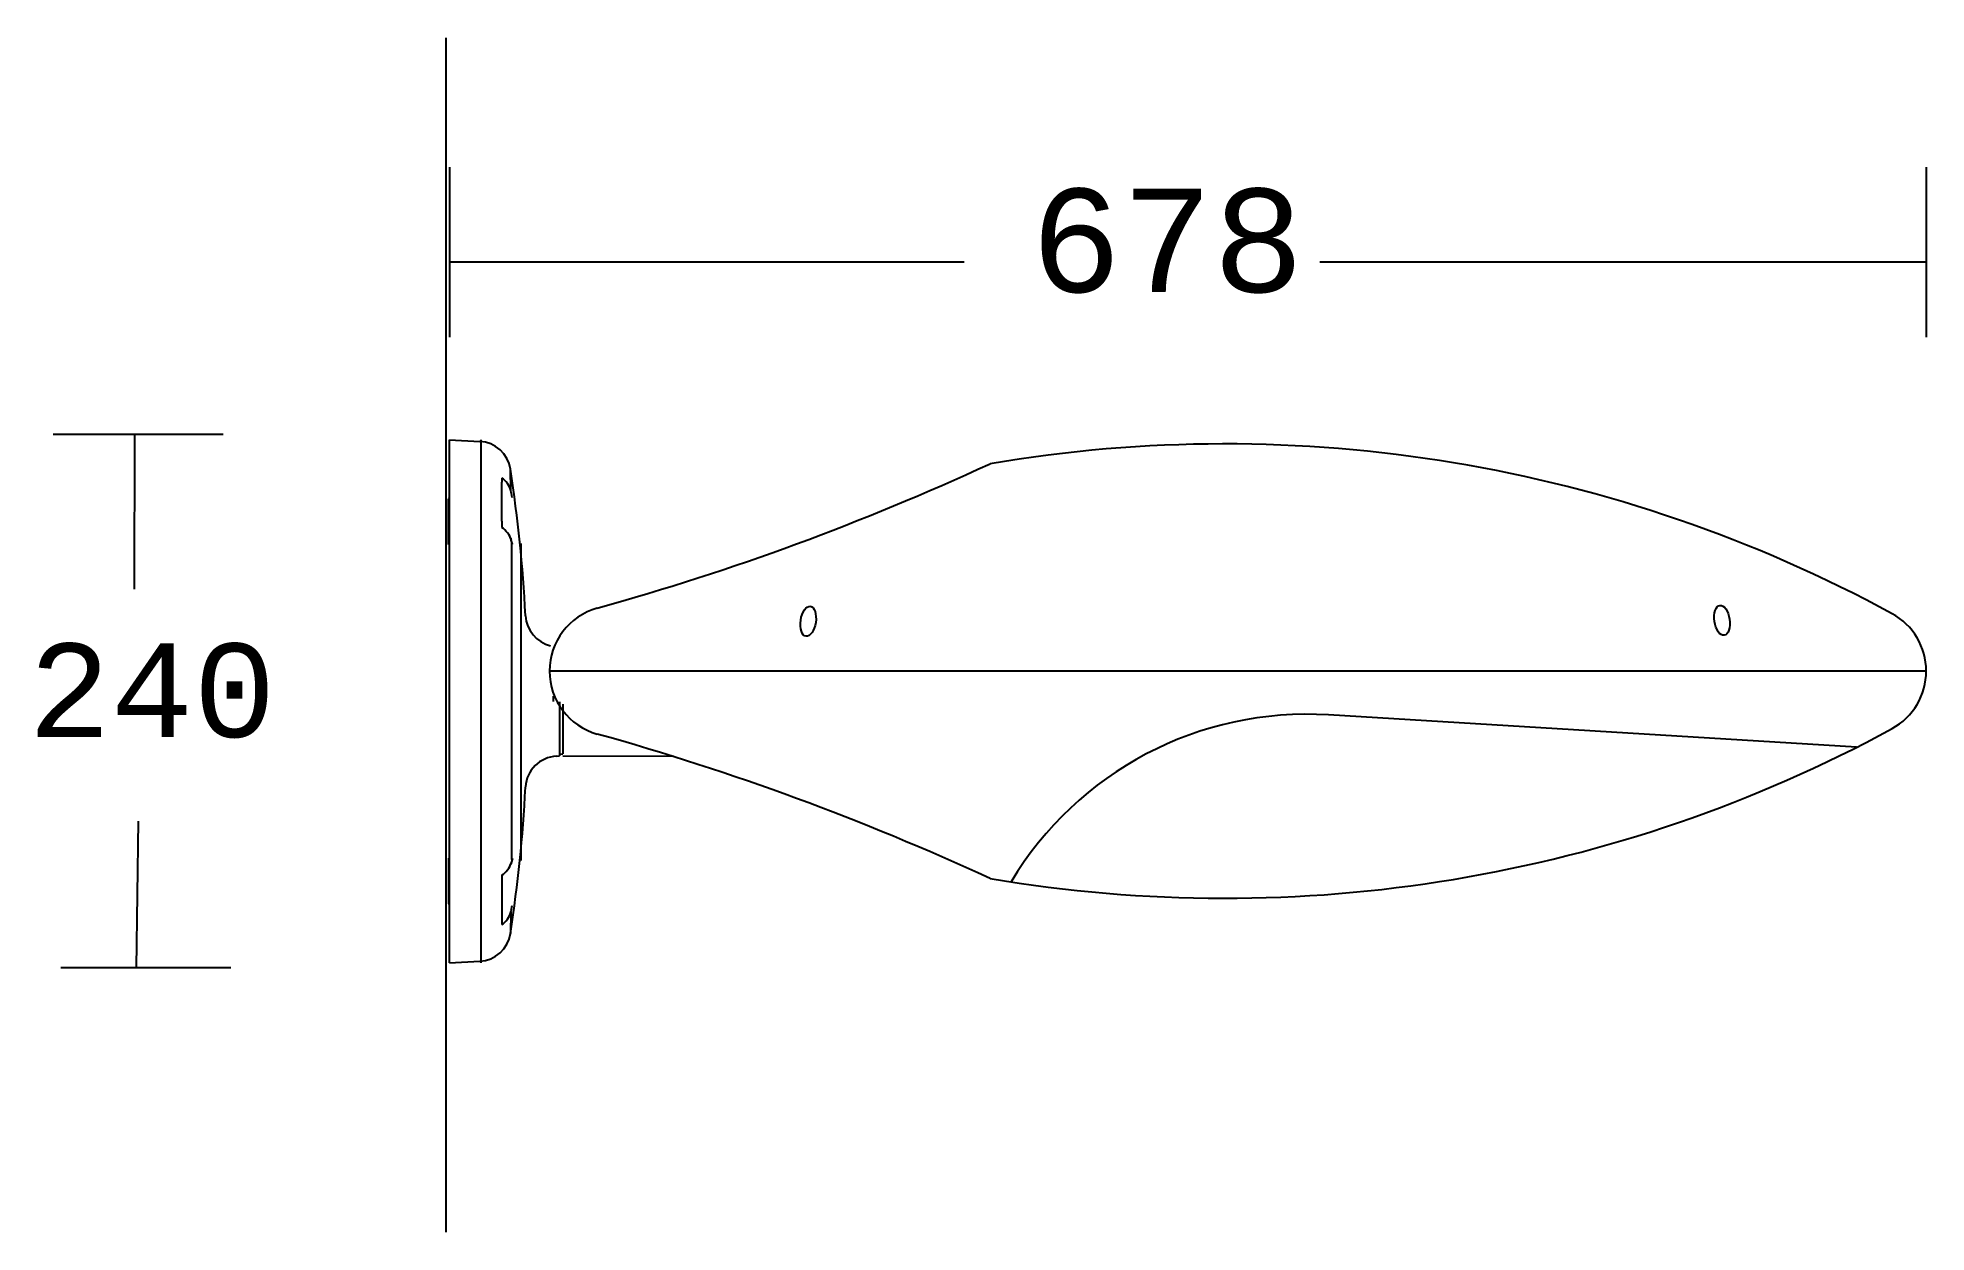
# Model space of a CAD drawing. Extents: x 6 to 197, y 64 to 185.
import ezdxf

# ---------------------------------------------------------------- set-up
doc = ezdxf.new("R2010")
doc.units = 0
doc.layers.add('LIVELLO_1', color=160, linetype='Continuous')
doc.styles.add('STD', font='txt')

# ---------------------------------------------------------------- blocks, each defined once
blk = doc.blocks.new('AI9-BLK1')
at = {"layer": 'LIVELLO_1', "color": 7}
for p, q in [((-54.09, 60.62), (-54.09, -60.62)), ((-53.71, 47.47), (-53.71, 30.22)), ((96.16, 47.47), (96.16, 30.22)), ((-53.71, 37.86), (-1.47, 37.86)), ((34.61, 37.86), (96.16, 37.86)), ((-76.67, 20.34), (-93.92, 20.34)), ((-85.66, 20.36), (-85.7, 4.64)), ((-53.71, 19.8), (-50.64, 19.65)), ((-53.71, -33.27), (-53.71, 19.8)), ((-50.49, -33.27), (-50.49, 19.8)), ((-48.4, 15.93), (-48.4, 15.5)), ((-48.4, 11.54), (-48.4, 15.5)), ((-53.71, 13.84), (-53.82, 13.83)), ((-53.82, 11.51), (-53.82, 13.83)), ((-53.82, 9.19), (-53.82, 11.51)), ((-48.4, 11.54), (-48.4, 10.93)), ((-47.44, 9.73), (-47.44, 9.74)), ((-53.71, 9.19), (-53.82, 9.19)), ((-47.37, -22.77), (-47.37, 9.39)), ((-46.44, 8.02), (-46.41, 8.02)), ((-46.43, -22.88), (-46.43, 9.28)), ((96.16, -3.66), (-43.56, -3.66)), ((-43.15, -6.74), (-43.14, -6.21)), ((-42.54, -6.77), (-42.54, -12.28)), ((-42.21, -7.03), (-42.21, -12.07)), ((89.07, -11.4), (35.49, -8.11)), ((-42.85, -12.3), (-42.54, -12.28)), ((-42.54, -12.09), (-42.21, -12.07)), ((-42.21, -12.26), (-30.95, -12.29)), ((-85.29, -18.89), (-85.49, -33.78)), ((-53.82, -22.65), (-53.82, -24.98)), ((-53.71, -22.65), (-53.82, -22.65)), ((-47.32, -22.67), (-47.44, -23.11)), ((-48.4, -24.39), (-48.4, -25)), ((-47.44, -23.2), (-47.44, -23.21)), ((-53.82, -24.98), (-53.82, -27.3)), ((-48.4, -25), (-48.4, -28.96)), ((-53.71, -27.31), (-53.82, -27.3)), ((-47.49, -28.13), (-47.53, -30.3)), ((-48.4, -28.96), (-48.4, -29.39)), ((-75.89, -33.78), (-93.14, -33.78)), ((-53.71, -33.27), (-50.64, -33.11))]:
    blk.add_line(p, q, dxfattribs=at)
for points in [[(-47.32, 9.21), (-47.44, 9.64), (-47.44, 9.67), (-47.44, 9.69), (-47.44, 9.72), (-47.44, 9.74), (-47.45, 9.76), (-47.46, 9.79), (-47.47, 9.81), (-47.48, 9.83), (-47.5, 9.85), (-47.51, 9.87)], [(-47.32, 9.21), (-47.32, 9.23), (-47.32, 9.25), (-47.33, 9.28), (-47.33, 9.3)], [(-47.33, -22.77), (-47.33, -22.74), (-47.32, -22.72), (-47.32, -22.7), (-47.32, -22.67)], [(-47.51, -23.34), (-47.5, -23.31), (-47.48, -23.3), (-47.47, -23.28), (-47.46, -23.25), (-47.45, -23.23), (-47.44, -23.21), (-47.44, -23.18), (-47.44, -23.16), (-47.44, -23.13), (-47.44, -23.11)]]:
    blk.add_lwpolyline(points, dxfattribs=at)
for centre, major_axis, ratio in [((-17.3, 1.39), (0.22, 1.52), 0.501643), ((75.44, 1.49), (0.22, -1.52), 0.500026)]:
    blk.add_ellipse(centre, major_axis=major_axis, ratio=ratio, dxfattribs=at)
for points in [[(92.7, 2.16), (64.74, 17.37), (32.52, 22.72), (1.15, 17.38)], [(-47.53, 16.83), (-47.76, 18.38), (-49.06, 19.56), (-50.64, 19.65)], [(-38.71, 2.72), (-24.9, 6.59), (-11.89, 11.37), (1.15, 17.38)], [(-47.49, 14.67), (-47.62, 15.18), (-47.95, 15.64), (-48.4, 15.92)], [(-45.99, 1.96), (-46.27, 7.1), (-46.75, 11.74), (-47.53, 16.83)], [(-47.43, 9.64), (-47.6, 10.17), (-47.95, 10.61), (-48.4, 10.92)], [(-45.99, 1.95), (-45.91, 0.5), (-44.88, -0.74), (-43.45, -1.09)], [(35.49, -8.11), (22.42, -7.31), (10.02, -13.84), (3.28, -25.05)], [(1.15, -24.71), (-11.89, -18.71), (-24.9, -13.92), (-38.71, -10.05)], [(-42.85, -12.3), (-44.54, -12.39), (-45.9, -13.73), (-45.99, -15.42)], [(-48.4, -24.39), (-47.95, -24.08), (-47.6, -23.64), (-47.43, -23.11)], [(-48.4, -29.38), (-47.95, -29.1), (-47.62, -28.65), (-47.49, -28.13)], [(-47.49, -28.13), (-47.35, -27.52), (-47.47, -28.05), (-47.33, -27.44)]]:
    blk.add_open_spline(points, degree=3, dxfattribs=at)
for points, knots in [([(-47.33, 13.97), (-47.47, 14.58), (-47.35, 14.05), (-47.49, 14.66), (-47.49, 14.66), (-47.53, 16.83), (-47.53, 16.83)], [0, 0, 0, 0, 1, 1, 1, 2, 2, 2, 2]), ([(-38.71, 2.72), (-41.58, 1.92), (-43.56, -0.69), (-43.56, -3.66), (-43.56, -6.64), (-41.58, -9.25), (-38.71, -10.05)], [0, 0, 0, 0, 1, 1, 1, 2, 2, 2, 2]), ([(1.15, -24.71), (32.52, -30.04), (64.74, -24.69), (92.7, -9.5), (94.84, -8.33), (96.16, -6.1), (96.16, -3.66), (96.16, -1.23), (94.84, 1), (92.7, 2.16)], [0, 0, 0, 0, 1, 1, 1, 2, 2, 2, 3, 3, 3, 3]), ([(-50.64, -33.11), (-49.06, -33.03), (-47.76, -31.85), (-47.53, -30.3), (-46.75, -25.21), (-46.27, -20.57), (-45.99, -15.43)], [0, 0, 0, 0, 1, 1, 1, 2, 2, 2, 2])]:
    blk.add_open_spline(points, degree=3, knots=knots, dxfattribs=at)
at = {"layer": 'LIVELLO_1', "color": 7, "attachment_point": 1, "style": 'STD'}
for s, insert, char_height in [('\\fCourier|b0|i0;\\H10.4985;\\W0.88;\\C7;678', (5.24, 45.3), 10.4985), ('\\fCourier|b0|i0;\\H9.5052;\\W0.88;\\C7;240', (-96.47, -0.86), 9.5052)]:
    blk.add_mtext(s, dxfattribs=dict(at, insert=insert, char_height=char_height))

msp = doc.modelspace()

# ---------------------------------------------------------------- block references
at = {"layer": 'LIVELLO_1', "color": 7}
msp.add_blockref('AI9-BLK1', (101.082202, 124.791349), dxfattribs=at)

doc.saveas('drawing.dxf')
